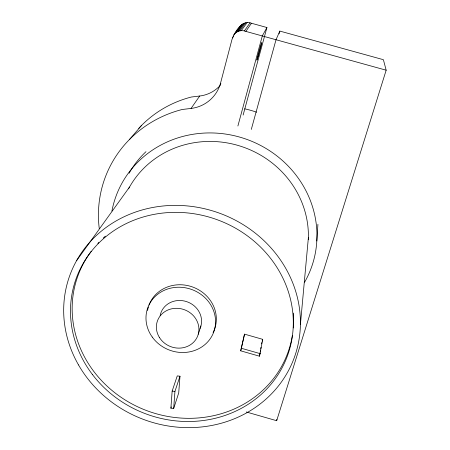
<?xml version="1.0" encoding="UTF-8"?>
<svg xmlns="http://www.w3.org/2000/svg" width="450" height="450" viewBox="0 0 450 450"><rect width="100%" height="100%" fill="white"/><g stroke="black" fill="none" stroke-linecap="round" stroke-linejoin="round"><path stroke-width="0.67" d="M316.811 241.009L317.919 224.342M170.893 408.178L172.153 391.067L177.272 375.896L179.983 376.228L178.718 392.906L173.672 408.527L170.893 408.178L171.321 406.879M173.672 408.527L174.943 391.41L179.983 376.228M300.426 324.45L308.391 237.482M246.291 411.975L276.671 420.716L276.834 419.338M259.487 356.203L262.727 339.345L244.524 334.147L240.716 350.837L259.487 356.203L260.083 352.777M260.319 351.405L260.561 350.032M260.798 348.666L261.034 347.293M261.63 343.868L261.872 342.495M243.124 115.076L266.923 27.518L251.454 23.242C241.509 19.384 234.849 32.271 231.998 39.426L220.146 84.651A36.619 35.651 53.1 0 1 191.053 108.439L182.244 109.479A118.209 112.348 20.9 0 0 99.276 228.673M240.716 350.837L244.524 334.147M237.893 125.989L262.299 35.944L266.923 27.518M251.303 129.409L276.019 39.741L279.821 31.078L383.389 59.693L386.168 70.2L276.671 420.716M279.079 33.784L279.821 31.078M262.176 341.196L262.727 339.345M198.259 334.238L200.919 325.974M239.181 28.328L239.906 26.736M220.146 84.651L220.882 83.481M233.584 35.094C236.121 31.106 241.532 29.531 245.852 31.399L251.454 23.242M191.053 108.439L199.693 96.019A34.487 33.671 56.6 0 0 220.269 85.376M244.384 30.898L250.071 22.776M76.545 260.719L129.538 187.031M241.318 30.606L247.185 22.5M239.788 30.819L245.751 22.703M238.314 31.264L244.361 23.119M236.925 31.933L243.051 23.754M232.301 37.901L233.499 36.304M235.654 32.805L241.852 24.581M234.534 33.868L240.801 25.582M129.544 139.421L141.581 125.409M199.693 96.019L191.385 97.014A111.527 106.65 20.9 0 0 138.729 128.407M172.153 391.067L174.943 391.41M245.852 31.399L386.168 70.2M241.459 348.294L260.246 353.666M111.926 211.022A104.001 98.449 20.5 0 1 247.714 139.714A104.001 98.449 20.5 0 1 304.594 282.223M244.648 108.821A92.835 88.954 20.4 0 1 256.613 112.207M292.343 335.559A111.786 102.864 20.6 0 1 142.47 408.932A111.786 102.864 20.6 0 1 91.249 251.297M97.853 243.416A111.786 102.864 20.6 0 1 98.803 242.409M103.275 238.033A111.786 102.864 20.6 0 1 105.356 236.171M293.355 313.116A111.786 102.864 20.6 0 1 293.271 327.966M147.589 310.466A34.914 32.113 20.6 0 1 148.371 307.058M149.034 305.055A34.914 32.113 20.6 0 1 194.687 287.814A34.914 32.113 20.6 0 1 213.092 332.561M160.127 315.636A21.082 19.367 20.6 0 1 186.401 301.556A21.082 19.367 20.6 0 1 200.07 328.359M128.537 188.859A95.563 90.45 20.5 0 1 237.189 145.192A95.563 90.45 20.5 0 1 308.323 239.58M129.099 173.256A98.308 93.414 20.9 0 1 145.986 151.672M152.263 337.067A35.134 32.282 20.6 0 0 212.299 335.306A35.134 32.282 20.6 0 0 177.756 287.235A35.134 32.282 20.6 0 0 152.263 337.067M92.571 374.692A112.489 103.416 20.6 0 0 284.22 363.544A112.489 103.416 20.6 0 0 168.902 212.546A112.489 103.416 20.6 0 0 92.571 374.692M159.362 337.382A21.482 19.682 20.6 0 0 196.2 338.946A21.482 19.682 20.6 0 0 177.39 308.317A21.482 19.682 20.6 0 0 159.362 337.382M78.508 364.911A119.526 109.896 20.6 0 0 283.517 378.939A119.526 109.896 20.6 0 0 184.151 205.672A119.526 109.896 20.6 0 0 78.508 364.911M258.075 56.723A9.186 0.292 -74.5 0 0 261.782 42.576A9.186 0.292 -74.5 0 0 258.092 54.776A9.186 0.292 -74.5 0 0 258.075 56.723"/></g></svg>
